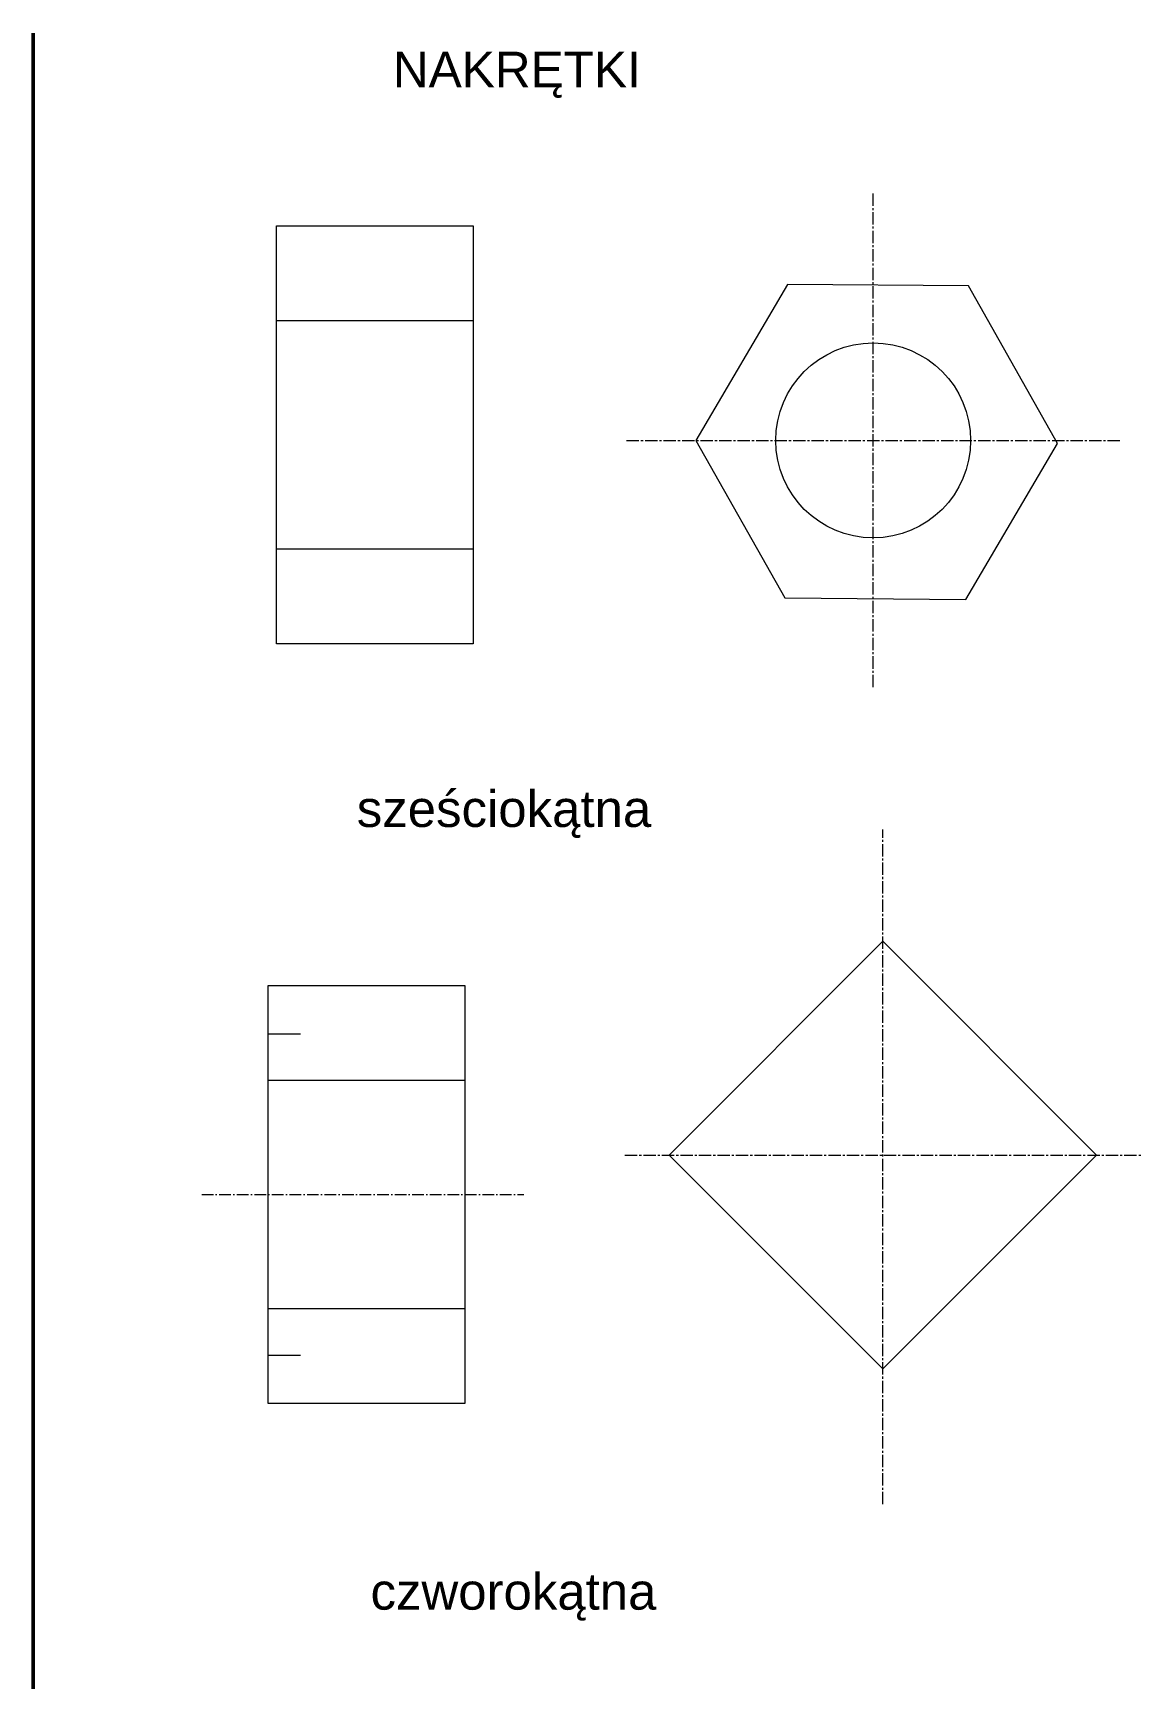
# Model space of a CAD drawing. Header units: millimetres. Extents: x 271 to 5931, y -2947 to 693.
# Drawn here: x 4220 to 5931, y -2083 to 474 of the extents above; entities that cross this region are included whole.
import ezdxf

# ---------------------------------------------------------------- set-up
doc = ezdxf.new("R2010")
doc.units = ezdxf.units.MM
doc.linetypes.add('ACAD_ISO10W100', pattern=[18, 12, -3, 0, -3])
doc.linetypes.add('CENTER2', pattern=[28.575, 19.05, -3.175, 3.175, -3.175])
doc.layers.add('cienka ciagla', color=7, linetype='Continuous', lineweight=18)
doc.layers.add('cienka punktowa', color=7, linetype='ACAD_ISO10W100', lineweight=18)
doc.styles.get("Standard").update_dxf_attribs({"font": 'arial.ttf'})

msp = doc.modelspace()

# ---------------------------------------------------------------- linework, layer by layer
at = {"layer": 'cienka ciagla', "lineweight": 50}
msp.add_line((4220, 474), (4220, -2082.6), dxfattribs=at)
at = {"layer": 'cienka ciagla', "color": 1, "lineweight": 18}
for p, q in [((4595.3, 30), (4898.8, 30)), ((4595.3, -322.5), (4898.8, -322.5)), ((4582.8, -1071), (4633.1, -1071)), ((4582.4, -1142.9), (4885.9, -1142.9)), ((4582.4, -1495.4), (4885.9, -1495.4)), ((4582.8, -1567.2), (4633.1, -1567.2))]:
    msp.add_line(p, q, dxfattribs=at)
at = {"layer": 'cienka ciagla', "linetype": 'ACAD_ISO10W100', "lineweight": 18, "ltscale": 1.5}
msp.add_line((4480.6, -1319.1), (4978, -1319.1), dxfattribs=at)
at = {"layer": 'cienka ciagla', "color": 1, "lineweight": 18}
for points in [[(4596.2, 176.5), (4899.8, 176.5), (4899.8, -469), (4596.2, -469)], [(5660.9, -400.5), (5802.7, -159.6), (5665, 83.6), (5385.5, 86), (5243.7, -154.8), (5381.4, -398.1)], [(5862.9, -1258.3), (5532.8, -928.3), (5202.8, -1258.3), (5532.8, -1588.3)], [(4583.3, -996.4), (4886.9, -996.4), (4886.9, -1641.9), (4583.3, -1641.9)]]:
    msp.add_lwpolyline(points, close=True, dxfattribs=at)
msp.add_circle((5517.9, -154.9), 150.5, dxfattribs=at)
at = {"layer": 'cienka punktowa', "linetype": 'CENTER2', "lineweight": 18}
for p, q in [((5517.9, -535.9), (5517.9, 226.1)), ((5136.9, -154.9), (5899, -154.9)), ((5532.8, -1797.3), (5532.8, -755.8)), ((5134.3, -1258.3), (5931.4, -1258.3))]:
    msp.add_line(p, q, dxfattribs=at)

# ---------------------------------------------------------------- texts
at = {"layer": 'cienka ciagla', "lineweight": 18, "attachment_point": 1}
for s, insert, char_height in [('NAKRĘTKI', (4775.9, 445.3), 54.81), ('sześciokątna', (4720.1, -695.4), 56.336), ('czworokątna', (4741.3, -1903.9), 56.336)]:
    msp.add_mtext(s, dxfattribs=dict(at, insert=insert, char_height=char_height))

doc.saveas('drawing.dxf')
